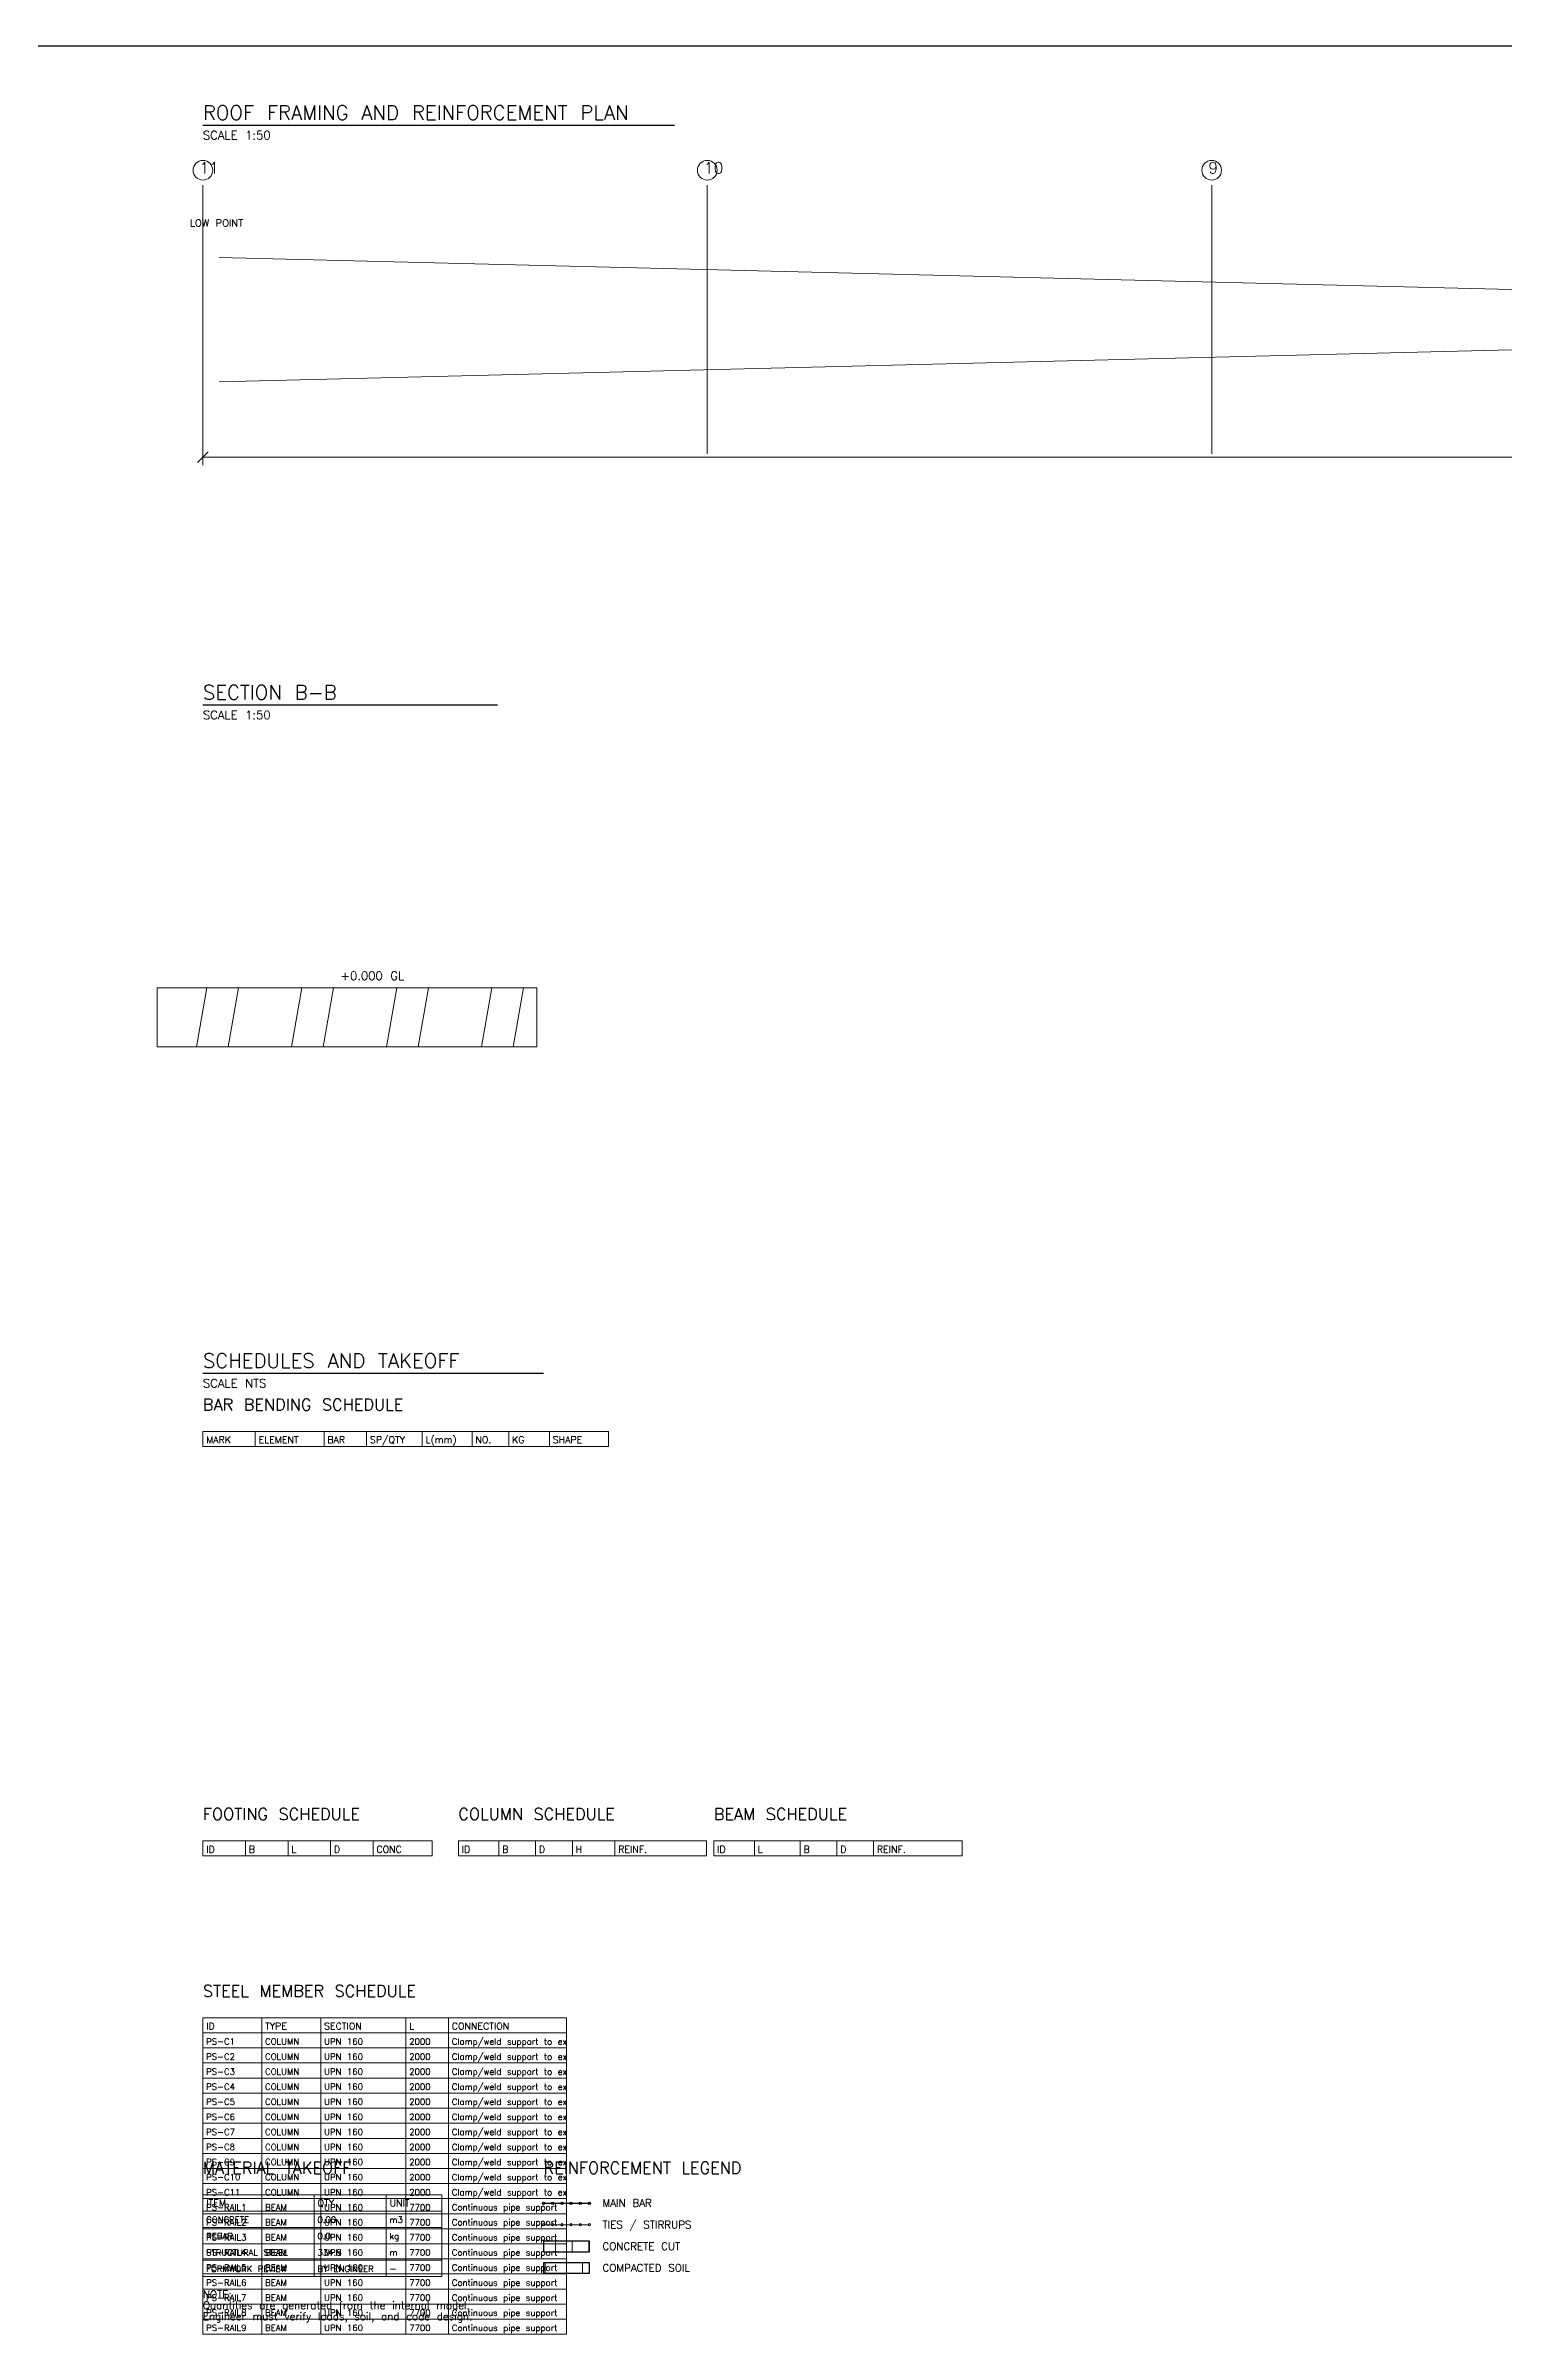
# Model space of a CAD drawing. Header units: millimetres. Extents: x -700 to 169160, y -35650 to 6360.
# Drawn here: x 80101 to 102366, y -29550 to 5380 of the extents above; entities that cross this region are included whole.
import ezdxf

# ---------------------------------------------------------------- set-up
doc = ezdxf.new("R2010")
doc.units = ezdxf.units.MM
for name, color, linetype, lineweight in [('SAI-A-BORDER', 7, 'Continuous', 25), ('SAI-A-DIMS', 6, 'Continuous', 13), ('SAI-A-GRID', 1, 'Continuous', 13), ('SAI-A-SECTION', 1, 'Continuous', 25), ('SAI-A-TEXT', 4, 'Continuous', 13), ('SAI-A-TITLE', 6, 'Continuous', 30), ('SAI-H-CONCRETE', 8, 'Continuous', 13), ('SAI-H-SOIL', 8, 'Continuous', 13), ('SAI-S-REBAR', 1, 'Continuous', 25), ('SAI-S-TIES', 3, 'Continuous', 20), ('SAI-SCHEDULE', 4, 'Continuous', 13), ('SAI-X-REFERENCE', 9, 'Continuous', 13)]:
    doc.layers.add(name, color=color, linetype=linetype, lineweight=lineweight)
doc.styles.add('SAI-STANDARD', font='txt.shx')

msp = doc.modelspace()

# ---------------------------------------------------------------- hatches: boundary and pattern name
at = {"layer": 'SAI-H-CONCRETE'}
h = msp.add_hatch(dxfattribs=at)
h.set_pattern_fill('ANSI31', scale=80, angle=45)
h.paths.add_polyline_path([(87700, -28290), (88400, -28290), (88400, -28130), (87700, -28130)])
at = {"layer": 'SAI-H-SOIL'}
h = msp.add_hatch(dxfattribs=at)
h.set_pattern_fill('ANSI32', scale=150, angle=35)
h.paths.add_polyline_path([(81800, -9900), (87600, -9900), (87600, -9000), (81800, -9000)])
h = msp.add_hatch(dxfattribs=at)
h.set_pattern_fill('ANSI32', scale=90, angle=45)
h.paths.add_polyline_path([(87700, -28620), (88400, -28620), (88400, -28460), (87700, -28460)])

# ---------------------------------------------------------------- linework, layer by layer
at = {"layer": 'SAI-A-BORDER'}
msp.add_line((0, 5380), (163000, 5380), dxfattribs=at)
for points in [[(87700, -28290), (88400, -28290), (88400, -28130), (87700, -28130), (87700, -28290)], [(87700, -28620), (88400, -28620), (88400, -28460), (87700, -28460), (87700, -28620)]]:
    msp.add_lwpolyline(points, dxfattribs=at)
at = {"layer": 'SAI-A-DIMS'}
for p, q in [((82500, 0), (82500, -1020)), ((82420, -980), (82580, -820)), ((82500, -900), (159500, -900))]:
    msp.add_line(p, q, dxfattribs=at)
at = {"layer": 'SAI-A-GRID'}
for p, q in [((82500, -850), (82500, 3250)), ((90200, -850), (90200, 3250)), ((97900, -850), (97900, 3250))]:
    msp.add_line(p, q, dxfattribs=at)
for centre in [(82500, 3480), (90200, 3480), (97900, 3480)]:
    msp.add_circle(centre, 150, dxfattribs=at)
at = {"layer": 'SAI-A-TEXT'}
msp.add_line((81800, -9000), (87600, -9000), dxfattribs=at)
at = {"layer": 'SAI-A-TITLE'}
for p, q in [((82500, 4170), (89700, 4170)), ((82500, -4680), (87000, -4680)), ((82500, -14880), (87700, -14880))]:
    msp.add_line(p, q, dxfattribs=at)
at = {"layer": 'SAI-S-REBAR'}
msp.add_line((87700, -27550), (88400, -27550), dxfattribs=at)
for centre in [(87700, -27550), (87840, -27550), (87980, -27550), (88120, -27550), (88260, -27550), (88400, -27550)]:
    msp.add_circle(centre, 18, dxfattribs=at)
at = {"layer": 'SAI-S-TIES'}
for p, q in [((82750, 250), (159250, 2150)), ((159250, 250), (82750, 2150)), ((87700, -27880), (88400, -27880))]:
    msp.add_line(p, q, dxfattribs=at)
for centre in [(87700, -27880), (87840, -27880), (87980, -27880), (88120, -27880), (88260, -27880), (88400, -27880)]:
    msp.add_circle(centre, 18, dxfattribs=at)
at = {"layer": 'SAI-SCHEDULE'}
for p, q in [((82500, -15770), (82500, -16000)), ((82500, -16000), (88690, -16000)), ((83300, -15770), (83300, -16000)), ((84350, -15770), (84350, -16000)), ((85000, -15770), (85000, -16000)), ((85850, -15770), (85850, -16000)), ((86610, -15770), (86610, -16000)), ((87170, -15770), (87170, -16000)), ((87790, -15770), (87790, -16000)), ((88690, -15770), (88690, -16000)), ((82500, -22020), (82500, -22250)), ((82500, -22250), (86000, -22250)), ((83150, -22020), (83150, -22250)), ((83800, -22020), (83800, -22250)), ((84450, -22020), (84450, -22250)), ((85100, -22020), (85100, -22250)), ((86000, -22020), (86000, -22250)), ((86400, -22020), (86400, -22250)), ((86400, -22250), (90190, -22250)), ((87020, -22020), (87020, -22250)), ((87580, -22020), (87580, -22250)), ((88140, -22020), (88140, -22250)), ((88790, -22020), (88790, -22250)), ((90190, -22020), (90190, -22250)), ((90300, -22020), (90300, -22250)), ((90300, -22250), (94090, -22250)), ((90920, -22020), (90920, -22250)), ((91620, -22020), (91620, -22250)), ((92180, -22020), (92180, -22250)), ((92740, -22020), (92740, -22250)), ((94090, -22020), (94090, -22250)), ((82500, -24720), (82500, -29550)), ((83400, -24720), (83400, -29550)), ((84300, -24720), (84300, -29550)), ((85600, -24720), (85600, -29550)), ((86250, -24720), (86250, -29550)), ((88050, -24720), (88050, -29550)), ((82500, -24950), (88050, -24950)), ((82500, -25180), (88050, -25180)), ((82500, -25410), (88050, -25410)), ((82500, -25640), (88050, -25640)), ((82500, -25870), (88050, -25870)), ((82500, -26100), (88050, -26100)), ((82500, -26330), (88050, -26330)), ((82500, -26560), (88050, -26560)), ((82500, -26790), (88050, -26790)), ((82500, -27020), (88050, -27020)), ((82500, -27250), (88050, -27250)), ((82500, -27420), (82500, -28670)), ((82500, -27480), (88050, -27480)), ((84200, -27420), (84200, -28670)), ((85300, -27420), (85300, -28670)), ((86150, -27420), (86150, -28670)), ((82500, -27670), (86150, -27670)), ((82500, -27710), (88050, -27710)), ((82500, -27920), (86150, -27920)), ((82500, -27940), (88050, -27940)), ((82500, -28170), (88050, -28170)), ((82500, -28170), (86150, -28170)), ((82500, -28400), (88050, -28400)), ((82500, -28420), (86150, -28420)), ((82500, -28630), (88050, -28630)), ((82500, -28670), (86150, -28670)), ((82500, -28860), (88050, -28860)), ((82500, -29090), (88050, -29090)), ((82500, -29320), (88050, -29320)), ((82500, -29550), (88050, -29550))]:
    msp.add_line(p, q, dxfattribs=at)
for points in [[(82500, -15770), (88690, -15770), (88690, -16000), (82500, -16000), (82500, -15770)], [(82500, -22020), (86000, -22020), (86000, -22250), (82500, -22250), (82500, -22020)], [(86400, -22020), (90190, -22020), (90190, -22250), (86400, -22250), (86400, -22020)], [(90300, -22020), (94090, -22020), (94090, -22250), (90300, -22250), (90300, -22020)], [(82500, -24720), (88050, -24720), (88050, -24950), (82500, -24950), (82500, -24720)], [(82500, -27420), (86150, -27420), (86150, -27670), (82500, -27670), (82500, -27420)]]:
    msp.add_lwpolyline(points, dxfattribs=at)
at = {"layer": 'SAI-X-REFERENCE'}
msp.add_lwpolyline([(81800, -9900), (87600, -9900), (87600, -9000), (81800, -9000), (81800, -9900)], dxfattribs=at)

# ---------------------------------------------------------------- texts
at = {"layer": 'SAI-A-GRID', "style": 'SAI-STANDARD'}
for s, height, p in [('11', 172.5, (82450, 3430)), ('10', 172.5, (90150, 3430)), ('9', 172, (97850, 3430))]:
    msp.add_text(s, height=height, dxfattribs=at).set_placement(p)
at = {"layer": 'SAI-A-SECTION', "style": 'SAI-STANDARD'}
msp.add_text('LOW POINT', height=110, dxfattribs=at).set_placement((82300, 2620))
at = {"layer": 'SAI-A-TEXT', "style": 'SAI-STANDARD'}
for s, height, p in [('SCALE 1:50', 130, (82500, 3950)), ('SCALE 1:50', 130, (82500, -4900)), ('+0.000 GL', 130, (84600, -8880)), ('SCALE NTS', 130, (82500, -15100)), ('MAIN BAR', 115, (88600, -27605)), ('TIES / STIRRUPS', 115, (88600, -27935)), ('CONCRETE CUT', 115, (88600, -28265)), ('COMPACTED SOIL', 115, (88600, -28595)), ('NOTE:', 115, (82500, -29000)), ('Quantities are generated from the internal model.', 115, (82500, -29167)), ('Engineer must verify loads, soil, and code design.', 115, (82500, -29334))]:
    msp.add_text(s, height=height, dxfattribs=at).set_placement(p)
at = {"layer": 'SAI-A-TITLE', "style": 'SAI-STANDARD'}
for s, height, p in [('ROOF FRAMING AND REINFORCEMENT PLAN', 220, (82500, 4250)), ('SECTION B-B', 220, (82500, -4600)), ('SCHEDULES AND TAKEOFF', 220, (82500, -14800)), ('BAR BENDING SCHEDULE', 180, (82500, -15450)), ('FOOTING SCHEDULE', 180, (82500, -21700)), ('COLUMN SCHEDULE', 180, (86400, -21700)), ('BEAM SCHEDULE', 180, (90300, -21700)), ('STEEL MEMBER SCHEDULE', 180, (82500, -24400)), ('MATERIAL TAKEOFF', 180, (82500, -27100)), ('REINFORCEMENT LEGEND', 180, (87700, -27100))]:
    msp.add_text(s, height=height, dxfattribs=at).set_placement(p)
at = {"layer": 'SAI-SCHEDULE', "style": 'SAI-STANDARD'}
for s, height, p in [('MARK', 105, (82550, -15950)), ('ELEMENT', 105, (83350, -15950)), ('BAR', 105, (84400, -15950)), ('SP/QTY', 105, (85050, -15950)), ('L(mm)', 105, (85900, -15950)), ('NO.', 105, (86660, -15950)), ('KG', 105, (87220, -15950)), ('SHAPE', 105, (87840, -15950)), ('ID', 105, (82550, -22200)), ('B', 105, (83200, -22200)), ('L', 105, (83850, -22200)), ('D', 105, (84500, -22200)), ('CONC', 105, (85150, -22200)), ('ID', 105, (86450, -22200)), ('B', 105, (87070, -22200)), ('D', 105, (87630, -22200)), ('H', 105, (88190, -22200)), ('REINF.', 105, (88840, -22200)), ('ID', 105, (90350, -22200)), ('L', 105, (90970, -22200)), ('B', 105, (91670, -22200)), ('D', 105, (92230, -22200)), ('REINF.', 105, (92790, -22200)), ('ID', 105, (82550, -24900)), ('TYPE', 105, (83450, -24900)), ('SECTION', 105, (84350, -24900)), ('L', 105, (85650, -24900)), ('CONNECTION', 105, (86300, -24900)), ('PS-C1', 95, (82550, -25130)), ('COLUMN', 95, (83450, -25130)), ('UPN 160', 95, (84350, -25130)), ('2000', 95, (85650, -25130)), ('Clamp/weld support to ex', 95, (86300, -25130)), ('PS-C2', 95, (82550, -25360)), ('PS-C3', 95, (82550, -25590)), ('COLUMN', 95, (83450, -25360)), ('COLUMN', 95, (83450, -25590)), ('UPN 160', 95, (84350, -25360)), ('UPN 160', 95, (84350, -25590)), ('2000', 95, (85650, -25360)), ('2000', 95, (85650, -25590)), ('Clamp/weld support to ex', 95, (86300, -25360)), ('Clamp/weld support to ex', 95, (86300, -25590)), ('PS-C4', 95, (82550, -25820)), ('COLUMN', 95, (83450, -25820)), ('UPN 160', 95, (84350, -25820)), ('2000', 95, (85650, -25820)), ('Clamp/weld support to ex', 95, (86300, -25820)), ('PS-C5', 95, (82550, -26050)), ('PS-C6', 95, (82550, -26280)), ('COLUMN', 95, (83450, -26050)), ('COLUMN', 95, (83450, -26280)), ('UPN 160', 95, (84350, -26050)), ('UPN 160', 95, (84350, -26280)), ('2000', 95, (85650, -26050)), ('2000', 95, (85650, -26280)), ('Clamp/weld support to ex', 95, (86300, -26050)), ('Clamp/weld support to ex', 95, (86300, -26280)), ('PS-C7', 95, (82550, -26510)), ('COLUMN', 95, (83450, -26510)), ('UPN 160', 95, (84350, -26510)), ('2000', 95, (85650, -26510)), ('Clamp/weld support to ex', 95, (86300, -26510)), ('PS-C8', 95, (82550, -26740)), ('PS-C9', 95, (82550, -26970)), ('COLUMN', 95, (83450, -26740)), ('COLUMN', 95, (83450, -26970)), ('UPN 160', 95, (84350, -26740)), ('UPN 160', 95, (84350, -26970)), ('2000', 95, (85650, -26740)), ('2000', 95, (85650, -26970)), ('Clamp/weld support to ex', 95, (86300, -26740)), ('Clamp/weld support to ex', 95, (86300, -26970)), ('PS-C10', 95, (82550, -27200)), ('COLUMN', 95, (83450, -27200)), ('UPN 160', 95, (84350, -27200)), ('2000', 95, (85650, -27200)), ('Clamp/weld support to ex', 95, (86300, -27200)), ('PS-C11', 95, (82550, -27430)), ('PS-RAIL1', 95, (82550, -27660)), ('ITEM', 105, (82550, -27600)), ('COLUMN', 95, (83450, -27430)), ('BEAM', 95, (83450, -27660)), ('QTY', 105, (84250, -27600)), ('UPN 160', 95, (84350, -27430)), ('UPN 160', 95, (84350, -27660)), ('UNIT', 105, (85350, -27600)), ('2000', 95, (85650, -27430)), ('7700', 95, (85650, -27660)), ('Clamp/weld support to ex', 95, (86300, -27430)), ('Continuous pipe support ', 95, (86300, -27660)), ('CONCRETE', 95, (82550, -27850)), ('PS-RAIL2', 95, (82550, -27890)), ('BEAM', 95, (83450, -27890)), ('0.00', 95, (84250, -27850)), ('UPN 160', 95, (84350, -27890)), ('m3', 95, (85350, -27850)), ('7700', 95, (85650, -27890)), ('Continuous pipe support ', 95, (86300, -27890)), ('STRUCTURAL STEEL', 95, (82550, -28350)), ('REBAR', 95, (82550, -28100)), ('PS-RAIL3', 95, (82550, -28120)), ('PS-RAIL4', 95, (82550, -28350)), ('BEAM', 95, (83450, -28120)), ('BEAM', 95, (83450, -28350)), ('0.0', 95, (84250, -28100)), ('334.8', 95, (84250, -28350)), ('UPN 160', 95, (84350, -28120)), ('UPN 160', 95, (84350, -28350)), ('kg', 95, (85350, -28100)), ('m', 95, (85350, -28350)), ('7700', 95, (85650, -28120)), ('7700', 95, (85650, -28350)), ('Continuous pipe support ', 95, (86300, -28120)), ('Continuous pipe support ', 95, (86300, -28350)), ('PS-RAIL5', 95, (82550, -28580)), ('FORMWORK REVIEW', 95, (82550, -28600)), ('BEAM', 95, (83450, -28580)), ('BY ENGINEER', 95, (84250, -28600)), ('UPN 160', 95, (84350, -28580)), ('-', 95, (85350, -28600)), ('7700', 95, (85650, -28580)), ('Continuous pipe support ', 95, (86300, -28580)), ('PS-RAIL6', 95, (82550, -28810)), ('PS-RAIL7', 95, (82550, -29040)), ('BEAM', 95, (83450, -28810)), ('BEAM', 95, (83450, -29040)), ('UPN 160', 95, (84350, -28810)), ('UPN 160', 95, (84350, -29040)), ('7700', 95, (85650, -28810)), ('7700', 95, (85650, -29040)), ('Continuous pipe support ', 95, (86300, -28810)), ('Continuous pipe support ', 95, (86300, -29040)), ('PS-RAIL8', 95, (82550, -29270)), ('BEAM', 95, (83450, -29270)), ('UPN 160', 95, (84350, -29270)), ('7700', 95, (85650, -29270)), ('Continuous pipe support ', 95, (86300, -29270)), ('PS-RAIL9', 95, (82550, -29500)), ('BEAM', 95, (83450, -29500)), ('UPN 160', 95, (84350, -29500)), ('7700', 95, (85650, -29500)), ('Continuous pipe support ', 95, (86300, -29500))]:
    msp.add_text(s, height=height, dxfattribs=at).set_placement(p)

doc.saveas('drawing.dxf')
